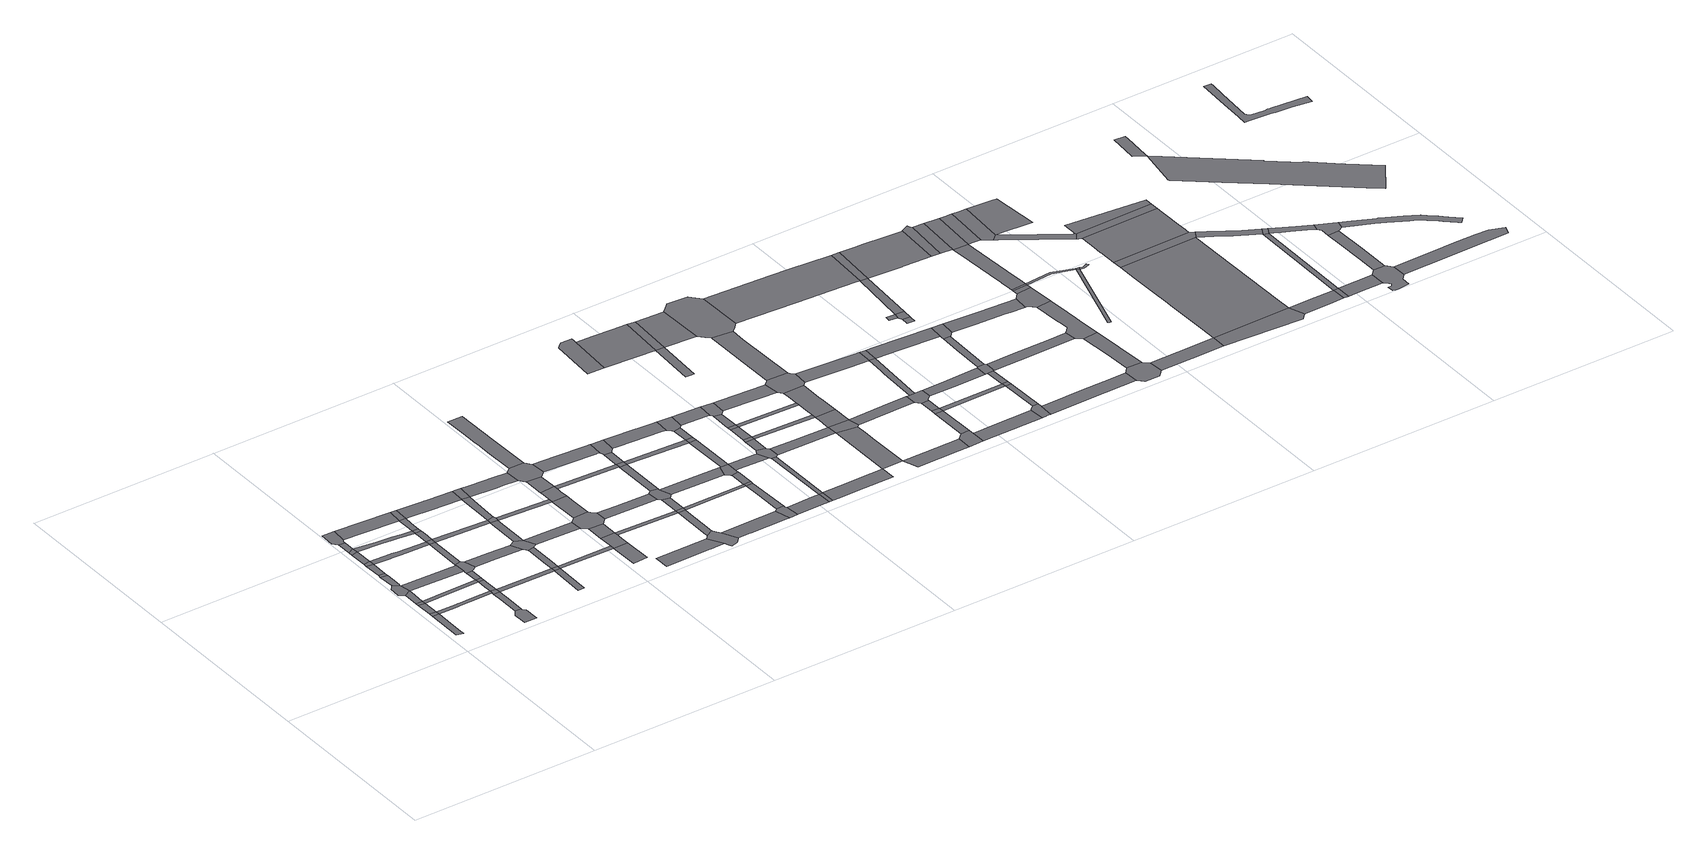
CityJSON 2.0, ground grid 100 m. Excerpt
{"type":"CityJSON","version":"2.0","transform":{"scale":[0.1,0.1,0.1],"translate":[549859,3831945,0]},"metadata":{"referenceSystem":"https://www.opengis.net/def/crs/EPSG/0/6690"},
"CityObjects":{
"road1":{"type":"Road","attributes":{"RoadStructureAttribute.sectionType":"1"},"geometry":[{"type":"MultiSurface","lod":"1","boundaries":[[[0,1,2,3,4,5,6]]]}]},
"road2":{"type":"Road","geometry":[{"type":"MultiSurface","lod":"1","boundaries":[[[7,0,6,8]]]}]},
"road3":{"type":"Road","attributes":{"RoadStructureAttribute.sectionType":"1"},"geometry":[{"type":"MultiSurface","lod":"1","boundaries":[[[9,7,8,10]]]}]},
"road4":{"type":"Road","geometry":[{"type":"MultiSurface","lod":"1","boundaries":[[[11,9,10,12]]]}]},
"road5":{"type":"Road","attributes":{"RoadStructureAttribute.sectionType":"1"},"geometry":[{"type":"MultiSurface","lod":"1","boundaries":[[[13,14,15,11,12]]]}]},
"road6":{"type":"Road","geometry":[{"type":"MultiSurface","lod":"1","boundaries":[[[16,17,18,19,20,21,22,15,14,23]]]}]},
"road7":{"type":"Road","attributes":{"RoadStructureAttribute.sectionType":"1"},"geometry":[{"type":"MultiSurface","lod":"1","boundaries":[[[24,25,16,23,26,27,28,29]]]}]},
"road8":{"type":"Road","geometry":[{"type":"MultiSurface","lod":"1","boundaries":[[[30,24,29,31]]]}]},
"road9":{"type":"Road","attributes":{"RoadStructureAttribute.sectionType":"1"},"geometry":[{"type":"MultiSurface","lod":"1","boundaries":[[[32,30,31,33]]]}]},
"road10":{"type":"Road","geometry":[{"type":"MultiSurface","lod":"1","boundaries":[[[34,35,32,33]]]}]},
"road11":{"type":"Road","attributes":{"RoadStructureAttribute.sectionType":"1"},"geometry":[{"type":"MultiSurface","lod":"1","boundaries":[[[36,37,38,35,34]]]}]},
"road12":{"type":"Road","attributes":{"RoadStructureAttribute.sectionType":"1"},"geometry":[{"type":"MultiSurface","lod":"1","boundaries":[[[39,40,41,42,8,6,43,44,45,46,47,48]]]}]},
"road13":{"type":"Road","geometry":[{"type":"MultiSurface","lod":"1","boundaries":[[[49,50,38,37]]]}]},
"road14":{"type":"Road","attributes":{"RoadStructureAttribute.sectionType":"1"},"geometry":[{"type":"MultiSurface","lod":"1","boundaries":[[[51,50,49,52]]]}]},
"road15":{"type":"Road","attributes":{"RoadStructureAttribute.sectionType":"1"},"geometry":[{"type":"MultiSurface","lod":"1","boundaries":[[[53,12,10,54,55,56]]]}]},
"road16":{"type":"Road","geometry":[{"type":"MultiSurface","lod":"1","boundaries":[[[57,58,59,51,52,60,61,62,63]]]}]},
"road17":{"type":"Road","attributes":{"RoadStructureAttribute.sectionType":"1"},"geometry":[{"type":"MultiSurface","lod":"1","boundaries":[[[23,14,64,65,66]]]}]},
"road18":{"type":"Road","geometry":[{"type":"MultiSurface","lod":"1","boundaries":[[[67,68,69,70,71,72,73,74,75]]]}]},
"road19":{"type":"Road","attributes":{"RoadStructureAttribute.sectionType":"1"},"geometry":[{"type":"MultiSurface","lod":"1","boundaries":[[[76,77,67,75,78,79]]]}]},
"road20":{"type":"Road","attributes":{"RoadStructureAttribute.sectionType":"1"},"geometry":[{"type":"MultiSurface","lod":"1","boundaries":[[[80,81,82,34,33,83,84,85,86,87]]]}]},
"road21":{"type":"Road","geometry":[{"type":"MultiSurface","lod":"1","boundaries":[[[48,47,76,79,88]]]}]},
"road22":{"type":"Road","attributes":{"RoadStructureAttribute.sectionType":"1"},"geometry":[{"type":"MultiSurface","lod":"1","boundaries":[[[89,90,91,49,37,92,93,94,95,96]]]}]},
"road23":{"type":"Road","attributes":{"RoadStructureAttribute.sectionType":"1"},"geometry":[{"type":"MultiSurface","lod":"1","boundaries":[[[55,97,48,88,98,99]]]}]},
"road24":{"type":"Road","geometry":[{"type":"MultiSurface","lod":"1","boundaries":[[[56,55,99,100]]]}]},
"road25":{"type":"Road","attributes":{"RoadStructureAttribute.sectionType":"1"},"geometry":[{"type":"MultiSurface","lod":"1","boundaries":[[[101,102,56,100]]]}]},
"road26":{"type":"Road","attributes":{"RoadStructureAttribute.sectionType":"1"},"geometry":[{"type":"MultiSurface","lod":"1","boundaries":[[[63,62,103,104,105]]]}]},
"road27":{"type":"Road","geometry":[{"type":"MultiSurface","lod":"1","boundaries":[[[106,107,108,109,66,65,110,102,101,111,112,113]]]}]},
"road28":{"type":"Road","attributes":{"RoadStructureAttribute.sectionType":"1"},"geometry":[{"type":"MultiSurface","lod":"1","boundaries":[[[86,109,108,114]]]}]},
"road29":{"type":"Road","geometry":[{"type":"MultiSurface","lod":"1","boundaries":[[[115,87,86,114]]]}]},
"road30":{"type":"Road","attributes":{"RoadStructureAttribute.sectionType":"1"},"geometry":[{"type":"MultiSurface","lod":"1","boundaries":[[[95,116,87,115,117,118]]]}]},
"road31":{"type":"Road","attributes":{"RoadStructureAttribute.sectionType":"1"},"geometry":[{"type":"MultiSurface","lod":"1","boundaries":[[[88,79,119,120]]]}]},
"road32":{"type":"Road","geometry":[{"type":"MultiSurface","lod":"1","boundaries":[[[96,95,118,121]]]}]},
"road33":{"type":"Road","attributes":{"RoadStructureAttribute.sectionType":"1"},"geometry":[{"type":"MultiSurface","lod":"1","boundaries":[[[104,122,96,121,123,124]]]}]},
"road34":{"type":"Road","geometry":[{"type":"MultiSurface","lod":"1","boundaries":[[[105,104,124,125]]]}]},
"road35":{"type":"Road","attributes":{"RoadStructureAttribute.sectionType":"1"},"geometry":[{"type":"MultiSurface","lod":"1","boundaries":[[[126,113,112,127,128,129]]]}]},
"road36":{"type":"Road","attributes":{"RoadStructureAttribute.sectionType":"1"},"geometry":[{"type":"MultiSurface","lod":"1","boundaries":[[[130,119,131,132]]]}]},
"road37":{"type":"Road","attributes":{"RoadStructureAttribute.sectionType":"1"},"geometry":[{"type":"MultiSurface","lod":"1","boundaries":[[[133,115,114,134,135]]]}]},
"road38":{"type":"Road","geometry":[{"type":"MultiSurface","lod":"1","boundaries":[[[120,119,130,136]]]}]},
"road39":{"type":"Road","attributes":{"RoadStructureAttribute.sectionType":"1"},"geometry":[{"type":"MultiSurface","lod":"1","boundaries":[[[137,138,139,140,141,120,136]]]}]},
"road40":{"type":"Road","attributes":{"RoadStructureAttribute.sectionType":"1"},"geometry":[{"type":"MultiSurface","lod":"1","boundaries":[[[142,143,144,145,146,125,124,147,148,149,150,151,152]]]}]},
"road41":{"type":"Road","geometry":[{"type":"MultiSurface","lod":"1","boundaries":[[[153,129,128,154,139,138,155,156,157,158]]]}]},
"road42":{"type":"Road","attributes":{"RoadStructureAttribute.sectionType":"1"},"geometry":[{"type":"MultiSurface","lod":"1","boundaries":[[[134,153,158,159]]]}]},
"road43":{"type":"Road","geometry":[{"type":"MultiSurface","lod":"1","boundaries":[[[160,161,162,135,134,159,163,164]]]}]},
"road44":{"type":"Road","attributes":{"RoadStructureAttribute.sectionType":"1"},"geometry":[{"type":"MultiSurface","lod":"1","boundaries":[[[136,130,165,166]]]}]},
"road45":{"type":"Road","attributes":{"RoadStructureAttribute.sectionType":"1"},"geometry":[{"type":"MultiSurface","lod":"1","boundaries":[[[151,167,168,169,135,162,170,171,172]]]}]},
"road46":{"type":"Road","attributes":{"RoadStructureAttribute.sectionType":"1"},"geometry":[{"type":"MultiSurface","lod":"1","boundaries":[[[173,158,157,174,175,176]]]}]},
"road47":{"type":"Road","geometry":[{"type":"MultiSurface","lod":"1","boundaries":[[[177,152,151,172,178]]]}]},
"road48":{"type":"Road","attributes":{"RoadStructureAttribute.sectionType":"1"},"geometry":[{"type":"MultiSurface","lod":"1","boundaries":[[[164,163,179,180]]]}]},
"road49":{"type":"Road","attributes":{"RoadStructureAttribute.sectionType":"1"},"geometry":[{"type":"MultiSurface","lod":"1","boundaries":[[[181,165,182,183]]]}]},
"road50":{"type":"Road","geometry":[{"type":"MultiSurface","lod":"1","boundaries":[[[184,185,166,165,181,186,187,188,189]]]}]},
"road51":{"type":"Road","attributes":{"RoadStructureAttribute.sectionType":"1"},"geometry":[{"type":"MultiSurface","lod":"1","boundaries":[[[190,191,178,172,192,193,194,195,196,197,198]]]}]},
"road52":{"type":"Road","attributes":{"RoadStructureAttribute.sectionType":"1"},"geometry":[{"type":"MultiSurface","lod":"1","boundaries":[[[199,184,189,200]]]}]},
"road53":{"type":"Road","geometry":[{"type":"MultiSurface","lod":"1","boundaries":[[[201,202,203,204,205,176,175,206,199,200,207,208,209]]]}]},
"road54":{"type":"Road","attributes":{"RoadStructureAttribute.sectionType":"1"},"geometry":[{"type":"MultiSurface","lod":"1","boundaries":[[[210,211,179,204,203]]]}]},
"road55":{"type":"Road","geometry":[{"type":"MultiSurface","lod":"1","boundaries":[[[212,213,214,215,216,217,180,179,211,218,219,220]]]}]},
"road56":{"type":"Road","attributes":{"RoadStructureAttribute.sectionType":"1"},"geometry":[{"type":"MultiSurface","lod":"1","boundaries":[[[221,222,223,224,225,226,227,228]]]}]},
"road57":{"type":"Road","attributes":{"RoadStructureAttribute.sectionType":"1"},"geometry":[{"type":"MultiSurface","lod":"1","boundaries":[[[229,230,213,212,231]]]}]},
"road58":{"type":"Road","geometry":[{"type":"MultiSurface","lod":"1","boundaries":[[[232,198,197,229,231,233,234,235,236,237]]]}]},
"road59":{"type":"Road","attributes":{"RoadStructureAttribute.sectionType":"1"},"geometry":[{"type":"MultiSurface","lod":"1","boundaries":[[[189,188,238,239]]]}]},
"road60":{"type":"Road","attributes":{"RoadStructureAttribute.sectionType":"1"},"geometry":[{"type":"MultiSurface","lod":"1","boundaries":[[[240,241,209,208,242,243,244]]]}]},
"road61":{"type":"Road","attributes":{"RoadStructureAttribute.sectionType":"1"},"geometry":[{"type":"MultiSurface","lod":"1","boundaries":[[[245,246,247,248,249,250,232,237,251,252]]]}]},
"road62":{"type":"Road","geometry":[{"type":"MultiSurface","lod":"1","boundaries":[[[253,254,255,256,228,227,257,258,259,260,261,262,263,264]]]}]},
"road63":{"type":"Road","attributes":{"RoadStructureAttribute.sectionType":"1"},"geometry":[{"type":"MultiSurface","lod":"1","boundaries":[[[212,220,265,266]]]}]},
"road64":{"type":"Road","attributes":{"RoadStructureAttribute.sectionType":"1"},"geometry":[{"type":"MultiSurface","lod":"1","boundaries":[[[238,267,268,269,270,256,255,271,272]]]}]},
"road65":{"type":"Road","geometry":[{"type":"MultiSurface","lod":"1","boundaries":[[[239,238,272,273]]]}]},
"road66":{"type":"Road","attributes":{"RoadStructureAttribute.sectionType":"1"},"geometry":[{"type":"MultiSurface","lod":"1","boundaries":[[[274,275,236,235,276,277,278,279]]]}]},
"road67":{"type":"Road","attributes":{"RoadStructureAttribute.sectionType":"1"},"geometry":[{"type":"MultiSurface","lod":"1","boundaries":[[[280,281,239,273,282]]]}]},
"road68":{"type":"Road","geometry":[{"type":"MultiSurface","lod":"1","boundaries":[[[283,284,285,244,243,280,282,286,287,288]]]}]},
"road69":{"type":"Road","attributes":{"RoadStructureAttribute.sectionType":"1"},"geometry":[{"type":"MultiSurface","lod":"1","boundaries":[[[289,290,283,288]]]}]},
"road70":{"type":"Road","attributes":{"RoadStructureAttribute.sectionType":"1"},"geometry":[{"type":"MultiSurface","lod":"1","boundaries":[[[291,292,264,263,293,294,295,296,297,298]]]}]},
"road71":{"type":"Road","geometry":[{"type":"MultiSurface","lod":"1","boundaries":[[[266,265,299,290,289,300]]]}]},
"road72":{"type":"Road","attributes":{"RoadStructureAttribute.sectionType":"1"},"geometry":[{"type":"MultiSurface","lod":"1","boundaries":[[[301,302,266,300,303]]]}]},
"road73":{"type":"Road","attributes":{"RoadStructureAttribute.sectionType":"1"},"geometry":[{"type":"MultiSurface","lod":"1","boundaries":[[[273,272,304,305]]]}]},
"road74":{"type":"Road","geometry":[{"type":"MultiSurface","lod":"1","boundaries":[[[306,279,278,307,301,303,308,309,310]]]}]},
"road75":{"type":"Road","attributes":{"RoadStructureAttribute.sectionType":"1"},"geometry":[{"type":"MultiSurface","lod":"1","boundaries":[[[311,287,286,312,313,314]]]}]},
"road76":{"type":"Road","geometry":[{"type":"MultiSurface","lod":"1","boundaries":[[[315,298,297,316,317,318,319]]]}]},
"road77":{"type":"Road","attributes":{"RoadStructureAttribute.sectionType":"1"},"geometry":[{"type":"MultiSurface","lod":"1","boundaries":[[[300,289,320,321]]]}]},
"road78":{"type":"Road","attributes":{"RoadStructureAttribute.sectionType":"1"},"geometry":[{"type":"MultiSurface","lod":"1","boundaries":[[[322,304,323,324,315,319]]]}]},
"road79":{"type":"Road","attributes":{"RoadStructureAttribute.sectionType":"1"},"geometry":[{"type":"MultiSurface","lod":"1","boundaries":[[[325,326,327,328,310,309,329,330,331,332,333]]]}]},
"road80":{"type":"Road","geometry":[{"type":"MultiSurface","lod":"1","boundaries":[[[334,305,304,322]]]}]},
"road81":{"type":"Road","attributes":{"RoadStructureAttribute.sectionType":"1"},"geometry":[{"type":"MultiSurface","lod":"1","boundaries":[[[335,336,305,334]]]}]},
"road82":{"type":"Road","geometry":[{"type":"MultiSurface","lod":"1","boundaries":[[[337,314,313,338,336,335,339,340,341,342]]]}]},
"road83":{"type":"Road","attributes":{"RoadStructureAttribute.sectionType":"1"},"geometry":[{"type":"MultiSurface","lod":"1","boundaries":[[[343,344,345,317,316,346,347,348]]]}]},
"road84":{"type":"Road","attributes":{"RoadStructureAttribute.sectionType":"1"},"geometry":[{"type":"MultiSurface","lod":"1","boundaries":[[[349,320,342,341]]]}]},
"road85":{"type":"Road","geometry":[{"type":"MultiSurface","lod":"1","boundaries":[[[350,321,320,349]]]}]},
"road86":{"type":"Road","geometry":[{"type":"MultiSurface","lod":"1","boundaries":[[[348,347,351,352]]]}]},
"road87":{"type":"Road","attributes":{"RoadStructureAttribute.sectionType":"1"},"geometry":[{"type":"MultiSurface","lod":"1","boundaries":[[[353,354,321,350]]]}]},
"road88":{"type":"Road","attributes":{"RoadStructureAttribute.sectionType":"1"},"geometry":[{"type":"MultiSurface","lod":"1","boundaries":[[[355,356,341,340,357,358,359,360]]]}]},
"road89":{"type":"Road","geometry":[{"type":"MultiSurface","lod":"1","boundaries":[[[333,332,361,354,353,362,363]]]}]},
"road90":{"type":"Road","attributes":{"RoadStructureAttribute.sectionType":"1"},"geometry":[{"type":"MultiSurface","lod":"1","boundaries":[[[364,365,366,348,352]]]}]},
"road91":{"type":"Road","geometry":[{"type":"MultiSurface","lod":"1","boundaries":[[[367,360,359,368,366,365,369,370,371]]]}]},
"road92":{"type":"Road","attributes":{"RoadStructureAttribute.sectionType":"1"},"geometry":[{"type":"MultiSurface","lod":"1","boundaries":[[[372,367,371,373,374]]]}]},
"road93":{"type":"Road","attributes":{"RoadStructureAttribute.sectionType":"1"},"geometry":[{"type":"MultiSurface","lod":"1","boundaries":[[[363,362,375,376,377]]]}]},
"road94":{"type":"Road","geometry":[{"type":"MultiSurface","lod":"1","boundaries":[[[378,372,374,379]]]}]},
"road95":{"type":"Road","attributes":{"RoadStructureAttribute.sectionType":"1"},"geometry":[{"type":"MultiSurface","lod":"1","boundaries":[[[380,381,382,383,384,352,351,385,386,387]]]}]},
"road96":{"type":"Road","attributes":{"RoadStructureAttribute.sectionType":"1"},"geometry":[{"type":"MultiSurface","lod":"1","boundaries":[[[388,378,379,389,390]]]}]},
"road97":{"type":"Road","geometry":[{"type":"MultiSurface","lod":"1","boundaries":[[[391,388,390,392]]]}]},
"road98":{"type":"Road","attributes":{"RoadStructureAttribute.sectionType":"1"},"geometry":[{"type":"MultiSurface","lod":"1","boundaries":[[[393,391,392,394]]]}]},
"road99":{"type":"Road","geometry":[{"type":"MultiSurface","lod":"1","boundaries":[[[395,396,397,398,399,400,401,402]]]}]},
"road100":{"type":"Road","geometry":[{"type":"MultiSurface","lod":"1","boundaries":[[[377,376,403,393,394,404,405,406]]]}]},
"road101":{"type":"Road","attributes":{"RoadStructureAttribute.sectionType":"1"},"geometry":[{"type":"MultiSurface","lod":"1","boundaries":[[[407,370,369,408,409,410]]]}]},
"road102":{"type":"Road","attributes":{"RoadStructureAttribute.sectionType":"1"},"geometry":[{"type":"MultiSurface","lod":"1","boundaries":[[[379,374,411,412]]]}]},
"road103":{"type":"Road","attributes":{"RoadStructureAttribute.sectionType":"1"},"geometry":[{"type":"MultiSurface","lod":"1","boundaries":[[[392,390,413,414]]]}]},
"road104":{"type":"Road","attributes":{"RoadStructureAttribute.sectionType":"1"},"geometry":[{"type":"MultiSurface","lod":"1","boundaries":[[[415,416,400,399,417,418,419,420,421]]]}]},
"road105":{"type":"Road","attributes":{"RoadStructureAttribute.sectionType":"1"},"geometry":[{"type":"MultiSurface","lod":"1","boundaries":[[[422,406,405,423,424,425]]]}]},
"road106":{"type":"Road","attributes":{"function":"2","RoadStructureAttribute.sectionType":"1"},"geometry":[{"type":"MultiSurface","lod":"1","boundaries":[[[426,427,380,428,429,430,431]]]}]},
"road107":{"type":"Road","attributes":{"RoadStructureAttribute.sectionType":"1"},"geometry":[{"type":"MultiSurface","lod":"1","boundaries":[[[420,432,433,434,435]]]}]},
"road108":{"type":"Road","geometry":[{"type":"MultiSurface","lod":"1","boundaries":[[[410,409,426,431,436,437,438]]]}]},
"road109":{"type":"Road","geometry":[{"type":"MultiSurface","lod":"1","boundaries":[[[439,440,411,441,442,410,438]]]}]},
"road110":{"type":"Road","geometry":[{"type":"MultiSurface","lod":"1","boundaries":[[[421,420,435,443]]]}]},
"road111":{"type":"Road","geometry":[{"type":"MultiSurface","lod":"1","boundaries":[[[444,445,446,414,413,447,448,412,411,440,449,450,451,452,453]]]}]},
"road112":{"type":"Road","attributes":{"RoadStructureAttribute.sectionType":"1"},"geometry":[{"type":"MultiSurface","lod":"1","boundaries":[[[454,428,455,456,457,458]]]}]},
"road113":{"type":"Road","geometry":[{"type":"MultiSurface","lod":"1","boundaries":[[[459,460,461,425,424,444,453,462,463,464,465,466]]]}]},
"road114":{"type":"Road","attributes":{"RoadStructureAttribute.sectionType":"1"},"geometry":[{"type":"MultiSurface","lod":"1","boundaries":[[[443,435,467,468]]]}]},
"road115":{"type":"Road","attributes":{"function":"2","RoadStructureAttribute.sectionType":"1"},"geometry":[{"type":"MultiSurface","lod":"1","boundaries":[[[469,470,471,472,459,466,473,474,475]]]}]},
"road116":{"type":"Road","attributes":{"RoadStructureAttribute.sectionType":"1"},"geometry":[{"type":"MultiSurface","lod":"1","boundaries":[[[476,477,438,437,478,479]]]}]},
"road117":{"type":"Road","geometry":[{"type":"MultiSurface","lod":"1","boundaries":[[[480,458,457,481,482,483]]]}]},
"road118":{"type":"Road","geometry":[{"type":"MultiSurface","lod":"1","boundaries":[[[484,485,486,468,467,487,469,475,488,489,490,491,492,493]]]}]},
"road119":{"type":"Road","attributes":{"RoadStructureAttribute.sectionType":"1"},"geometry":[{"type":"MultiSurface","lod":"1","boundaries":[[[494,480,483,495,496]]]}]},
"road120":{"type":"Road","attributes":{"RoadStructureAttribute.sectionType":"1"},"geometry":[{"type":"MultiSurface","lod":"1","boundaries":[[[497,498,463,462,499,500,501,502,503,504]]]}]},
"road121":{"type":"Road","geometry":[{"type":"MultiSurface","lod":"1","boundaries":[[[505,494,496,506,507]]]}]},
"road122":{"type":"Road","attributes":{"RoadStructureAttribute.sectionType":"1"},"geometry":[{"type":"MultiSurface","lod":"1","boundaries":[[[508,505,507,509]]]}]},
"road123":{"type":"Road","geometry":[{"type":"MultiSurface","lod":"1","boundaries":[[[510,511,512,513,476,479,508,509,514,515]]]}]},
"road124":{"type":"Road","attributes":{"RoadStructureAttribute.sectionType":"1"},"geometry":[{"type":"MultiSurface","lod":"1","boundaries":[[[503,516,517,513,512,518]]]}]},
"road125":{"type":"Road","attributes":{"RoadStructureAttribute.sectionType":"1"},"geometry":[{"type":"MultiSurface","lod":"1","boundaries":[[[519,520,482,481,521,522,523]]]}]},
"road126":{"type":"Road","geometry":[{"type":"MultiSurface","lod":"1","boundaries":[[[504,503,518,524]]]}]},
"road127":{"type":"Road","attributes":{"RoadStructureAttribute.sectionType":"1"},"geometry":[{"type":"MultiSurface","lod":"1","boundaries":[[[506,496,525,526]]]}]},
"road128":{"type":"Road","attributes":{"RoadStructureAttribute.sectionType":"1"},"geometry":[{"type":"MultiSurface","lod":"1","boundaries":[[[527,528,510,515,529,530]]]}]},
"road129":{"type":"Road","geometry":[{"type":"MultiSurface","lod":"1","boundaries":[[[531,532,533,534,523,522,535,536,537,538]]]}]},
"road130":{"type":"Road","attributes":{"RoadStructureAttribute.sectionType":"1"},"geometry":[{"type":"MultiSurface","lod":"1","boundaries":[[[539,525,533,532]]]}]},
"road131":{"type":"Road","attributes":{"RoadStructureAttribute.sectionType":"1"},"geometry":[{"type":"MultiSurface","lod":"1","boundaries":[[[540,524,518,541,542,543,544]]]}]},
"road132":{"type":"Road","attributes":{"RoadStructureAttribute.sectionType":"1"},"geometry":[{"type":"MultiSurface","lod":"1","boundaries":[[[545,546,547,491,490,548,549,550,551,552]]]}]},
"road133":{"type":"Road","geometry":[{"type":"MultiSurface","lod":"1","boundaries":[[[553,526,525,539]]]}]},
"road134":{"type":"Road","attributes":{"RoadStructureAttribute.sectionType":"1"},"geometry":[{"type":"MultiSurface","lod":"1","boundaries":[[[554,555,526,553]]]}]},
"road135":{"type":"Road","geometry":[{"type":"MultiSurface","lod":"1","boundaries":[[[556,527,530,555,554,557,558,559]]]}]},
"road136":{"type":"Road","attributes":{"RoadStructureAttribute.sectionType":"1"},"geometry":[{"type":"MultiSurface","lod":"1","boundaries":[[[560,561,562,556,559,563]]]}]},
"road137":{"type":"Road","geometry":[{"type":"MultiSurface","lod":"1","boundaries":[[[564,565,566,567]]]}]},
"road138":{"type":"Road","attributes":{"RoadStructureAttribute.sectionType":"1"},"geometry":[{"type":"MultiSurface","lod":"1","boundaries":[[[568,569,570,571]]]}]},
"road139":{"type":"Road","geometry":[{"type":"MultiSurface","lod":"1","boundaries":[[[567,566,568,571,572]]]}]},
"road140":{"type":"Road","geometry":[{"type":"MultiSurface","lod":"1","boundaries":[[[544,543,573,560,563,574,575,576]]]}]},
"road141":{"type":"Road","attributes":{"RoadStructureAttribute.sectionType":"1"},"geometry":[{"type":"MultiSurface","lod":"1","boundaries":[[[577,578,579,580,538,537,581,582,583]]]}]},
"road142":{"type":"Road","attributes":{"RoadStructureAttribute.sectionType":"1"},"geometry":[{"type":"MultiSurface","lod":"1","boundaries":[[[551,567,572,584]]]}]},
"road143":{"type":"Road","attributes":{"RoadStructureAttribute.sectionType":"1"},"geometry":[{"type":"MultiSurface","lod":"1","boundaries":[[[585,586,587,558,557,588,589,590]]]}]},
"road144":{"type":"Road","geometry":[{"type":"MultiSurface","lod":"1","boundaries":[[[552,551,584,591]]]}]},
"road145":{"type":"Road","attributes":{"RoadStructureAttribute.sectionType":"1"},"geometry":[{"type":"MultiSurface","lod":"1","boundaries":[[[592,593,576,575,594,595,596,597,598]]]}]},
"road146":{"type":"Road","geometry":[{"type":"MultiSurface","lod":"1","boundaries":[[[599,600,583,582,601,602,603,604,605,606,607]]]}]},
"road147":{"type":"Road","attributes":{"RoadStructureAttribute.sectionType":"1"},"geometry":[{"type":"MultiSurface","lod":"1","boundaries":[[[608,609,610,611,612,613,591,584,614,615,616,617,618]]]}]},
"road148":{"type":"Road","attributes":{"RoadStructureAttribute.sectionType":"1"},"geometry":[{"type":"MultiSurface","lod":"1","boundaries":[[[619,620,621,599,607]]]}]},
"road149":{"type":"Road","geometry":[{"type":"MultiSurface","lod":"1","boundaries":[[[622,623,624,625,626,627,628,629,630,631,590,589,632,620,619]]]}]},
"road150":{"type":"Road","geometry":[{"type":"MultiSurface","lod":"1","boundaries":[[[633,634,598,597,635,626,625]]]}]},
"road151":{"type":"Road","attributes":{"RoadStructureAttribute.sectionType":"1"},"geometry":[{"type":"MultiSurface","lod":"1","boundaries":[[[636,637,634,633]]]}]},
"road152":{"type":"Road","geometry":[{"type":"MultiSurface","lod":"1","boundaries":[[[638,639,637,636]]]}]},
"road153":{"type":"Road","geometry":[{"type":"MultiSurface","lod":"1","boundaries":[[[640,641,642,618,617,643,644]]]}]},
"road154":{"type":"Road","attributes":{"RoadStructureAttribute.sectionType":"1"},"geometry":[{"type":"MultiSurface","lod":"1","boundaries":[[[645,646,647,606,605,648,649,650]]]}]},
"road155":{"type":"Road","attributes":{"RoadStructureAttribute.sectionType":"1"},"geometry":[{"type":"MultiSurface","lod":"1","boundaries":[[[651,652,653,654,655,639,638,656,657,658,659,660,661,662]]]}]},
"road156":{"type":"Road","attributes":{"RoadStructureAttribute.sectionType":"1"},"geometry":[{"type":"MultiSurface","lod":"1","boundaries":[[[644,643,663,664]]]}]},
"road157":{"type":"Road","geometry":[{"type":"MultiSurface","lod":"1","boundaries":[[[664,663,651,662,665]]]}]},
"road158":{"type":"Road","attributes":{"RoadStructureAttribute.sectionType":"1"},"geometry":[{"type":"MultiSurface","lod":"1","boundaries":[[[666,667,668,669,670]]]}]},
"road159":{"type":"Road","attributes":{"RoadStructureAttribute.sectionType":"1"},"geometry":[{"type":"MultiSurface","lod":"1","boundaries":[[[671,638,636,672,666,673]]]}]},
"road160":{"type":"Road","attributes":{"RoadStructureAttribute.sectionType":"1"},"geometry":[{"type":"MultiSurface","lod":"1","boundaries":[[[674,665,662,675,676,677]]]}]},
"road161":{"type":"Road","geometry":[{"type":"MultiSurface","lod":"1","boundaries":[[[678,677,676,679,680,681,682]]]}]},
"road162":{"type":"Road","geometry":[{"type":"MultiSurface","lod":"1","boundaries":[[[673,666,670,683]]]}]},
"road163":{"type":"Road","geometry":[{"type":"MultiSurface","lod":"1","boundaries":[[[684,685,686,687,688,689,683,670]]]}]},
"road164":{"type":"Road","attributes":{"RoadStructureAttribute.sectionType":"1"},"geometry":[{"type":"MultiSurface","lod":"1","boundaries":[[[690,691,692,693,694,681,680,695,696,697,698,699]]]}]},
"road165":{"type":"Road","attributes":{"RoadStructureAttribute.sectionType":"1"},"geometry":[{"type":"MultiSurface","lod":"1","boundaries":[[[700,682,681,701,702,703,704]]]}]},
"road166":{"type":"Road","geometry":[{"type":"MultiSurface","lod":"1","boundaries":[[[645,650,705,706,707,708]]]}]},
"road167":{"type":"Road","geometry":[{"type":"MultiSurface","lod":"1","boundaries":[[[709,699,698]]]}]},
"road168":{"type":"Road","geometry":[{"type":"MultiSurface","lod":"1","boundaries":[[[710,711,712,713,714,715,716,717,718,719,720,721,722,645,708]]]}]},
"road169":{"type":"Road","geometry":[{"type":"MultiSurface","lod":"1","boundaries":[[[723,724,725,716,715,726]]]}]},
"road170":{"type":"Road","attributes":{"RoadStructureAttribute.sectionType":"1"},"geometry":[{"type":"MultiSurface","lod":"1","boundaries":[[[727,728,729,730,731,732,733,734,735,736,725,724]]]}]},
"road171":{"type":"Road","geometry":[{"type":"MultiSurface","lod":"1","boundaries":[[[737,698,697,738,732,731]]]}]},
"road172":{"type":"Road","attributes":{"RoadStructureAttribute.sectionType":"1"},"geometry":[{"type":"MultiSurface","lod":"1","boundaries":[[[739,709,698,737,740,741]]]}]},
"road173":{"type":"Road","attributes":{"RoadStructureAttribute.sectionType":"1"},"geometry":[{"type":"MultiSurface","lod":"1","boundaries":[[[742,743,744,708,707,745,746,747]]]}]},
"road174":{"type":"Road","geometry":[{"type":"MultiSurface","lod":"1","boundaries":[[[748,747,746,749]]]}]},
"road175":{"type":"Road","attributes":{"RoadStructureAttribute.sectionType":"1"},"geometry":[{"type":"MultiSurface","lod":"1","boundaries":[[[750,751,752,753,726,715,754,755,756,757,758]]]}]},
"road176":{"type":"Road","attributes":{"RoadStructureAttribute.sectionType":"1"},"geometry":[{"type":"MultiSurface","lod":"1","boundaries":[[[759,760,747,748,761]]]}]},
"road177":{"type":"Road","attributes":{"RoadStructureAttribute.sectionType":"1"},"geometry":[{"type":"MultiSurface","lod":"1","boundaries":[[[762,763,748,749,764,765,766]]]}]},
"road178":{"type":"Road","geometry":[{"type":"MultiSurface","lod":"1","boundaries":[[[758,757,759,761,767]]]}]},
"road179":{"type":"Road","geometry":[{"type":"MultiSurface","lod":"1","boundaries":[[[768,769,770,766,765,771,772,773,774,775,776,777,778,779,780,781,782,783,784,785]]]}]},
"road180":{"type":"Road","attributes":{"RoadStructureAttribute.sectionType":"1"},"geometry":[{"type":"MultiSurface","lod":"1","boundaries":[[[786,787,788,767,761,789,790,791,792,793,794,795,796,797,798,799]]]}]},
"road181":{"type":"Road","attributes":{"RoadStructureAttribute.sectionType":"1"},"geometry":[{"type":"MultiSurface","lod":"1","boundaries":[[[800,801,802,803,804,768,785]]]}]},
"road182":{"type":"Road","geometry":[{"type":"MultiSurface","lod":"1","boundaries":[[[805,806,807,808,809,810,811]]]}]},
"road183":{"type":"Road","geometry":[{"type":"MultiSurface","lod":"1","boundaries":[[[812,813,799,798,814,815,802,801,816,817]]]}]},
"road184":{"type":"Road","attributes":{"RoadStructureAttribute.sectionType":"1"},"geometry":[{"type":"MultiSurface","lod":"1","boundaries":[[[818,819,820,821,822,783,782,823,824,825,826,827,828,829,830,831]]]}]},
"road185":{"type":"Road","attributes":{"function":"2","RoadStructureAttribute.sectionType":"1"},"geometry":[{"type":"MultiSurface","lod":"1","boundaries":[[[832,833,834,835,836,837,838,839,840,808,841,842,843,844,845,846,847,848,849]]]}]},
"road186":{"type":"Road","attributes":{"RoadStructureAttribute.sectionType":"1"},"geometry":[{"type":"MultiSurface","lod":"1","boundaries":[[[850,851,852,853,854,855,856,857,858,859,860,861,862,863,864,865,817,816,866,867,868,869,870,871,872,873,874,875,876,877,878]]]}]},
"road187":{"type":"Road","attributes":{"RoadStructureAttribute.sectionType":"1"},"geometry":[{"type":"MultiSurface","lod":"1","boundaries":[[[879,880,881,882,883,884,885,886,887,888,889,890,891,892,893,894,895,896,897,898,899,900,901,902,903]]]}]}
},
"vertices":[
[38,328,0],[37,197,0],[37,140,0],[72,130,0],[72,158,0],[72,234,0],[73,325,0],
[37,350,0],[72,348,0],
[37,438,0],[72,433,0],
[36,455,0],[71,455,0],
[73,547,0],[73,557,0],[36,538,0],
[33,643,0],[29,638,0],[21,627,0],[14,618,0],[11,559,0],[25,547,0],[34,539,0],[65,617,0],
[29,728,0],[31,678,0],[65,627,0],[65,630,0],[65,670,0],[66,720,0],
[32,743,0],[66,743,0],
[28,838,0],[66,831,0],
[66,864,0],[31,858,0],
[65,944,0],[65,961,0],[30,948,0],
[273,347,0],[204,347,0],[195,347,0],[182,347,0],[162,326,0],[182,327,0],[194,327,0],[294,328,0],[370,328,0],[372,346,0],
[62,989,0],[30,973,0],
[29,1053,0],[64,1052,0],
[223,457,0],[223,436,0],[371,438,0],[371,458,0],
[12,1160,0],[8,1081,0],[19,1067,0],[64,1063,0],[64,1069,0],[71,1078,0],[76,1157,0],
[359,551,0],[368,551,0],[368,611,0],
[369,146,0],[365,139,0],[352,120,0],[350,117,0],[350,43,0],[415,43,0],[414,124,0],[402,134,0],[402,146,0],
[370,316,0],[370,259,0],[402,229,0],[403,316,0],
[215,855,0],[185,857,0],[178,857,0],[154,827,0],[166,827,0],[215,825,0],[369,819,0],[368,846,0],
[402,344,0],
[313,962,0],[266,967,0],[188,975,0],[197,949,0],[248,944,0],[280,942,0],[368,934,0],[367,956,0],
[372,389,0],[402,389,0],[402,439,0],
[401,459,0],
[401,529,0],[369,528,0],
[170,1071,0],[369,1058,0],[374,1139,0],
[407,615,0],[404,618,0],[400,621,0],[368,616,0],[368,540,0],[409,534,0],[431,548,0],[414,610,0],
[399,819,0],
[401,849,0],
[368,889,0],[401,886,0],[401,933,0],
[708,314,0],[707,337,0],
[401,956,0],
[368,995,0],[401,1016,0],[402,1057,0],
[407,1137,0],
[547,607,0],[547,546,0],[690,541,0],[664,603,0],
[740,317,0],[702,121,0],[737,122,0],
[697,829,0],[696,804,0],[698,829,0],
[740,337,0],
[740,385,0],[741,527,0],[708,522,0],[708,521,0],[708,385,0],
[574,1127,0],[557,1128,0],[555,1128,0],[542,1129,0],[439,1135,0],[405,1057,0],[434,1055,0],[542,1047,0],[695,1038,0],[702,1037,0],[705,1118,0],
[695,621,0],[693,539,0],[743,529,0],[751,533,0],[763,540,0],[735,603,0],
[736,802,0],
[739,830,0],[738,833,0],[736,837,0],[738,802,0],[741,827,0],
[1034,312,0],[1034,335,0],
[702,1036,0],[700,939,0],[699,863,0],[737,860,0],[740,938,0],[744,1034,0],
[824,601,0],[899,537,0],[1004,535,0],[1002,596,0],
[727,1116,0],[750,1115,0],
[1027,786,0],[1027,809,0],
[1112,313,0],[1034,156,0],[1114,161,0],
[1033,411,0],[1034,344,0],[1111,359,0],[1111,381,0],[1111,390,0],[1111,412,0],
[922,1104,0],[799,1111,0],[751,1033,0],[866,1027,0],[889,1026,0],[923,1024,0],[997,1020,0],[1000,1020,0],[999,1100,0],
[1032,507,0],[1111,504,0],
[1129,603,0],[1127,605,0],[1109,624,0],[1028,620,0],[1012,605,0],[1014,525,0],[1131,523,0],[1141,533,0],[1138,593,0],
[1108,731,0],[1108,787,0],
[1107,884,0],[1027,878,0],[1027,858,0],[1027,835,0],[1027,818,0],[1027,812,0],[1107,835,0],[1107,853,0],[1107,861,0],
[1422,133,0],[1143,131,0],[1145,51,0],[1392,53,0],[1393,53,0],[1447,54,0],[1468,54,0],[1424,133,0],
[1026,988,0],[1026,986,0],[1106,984,0],
[1025,1124,0],[1109,986,0],[1127,1002,0],[1137,1011,0],[1132,1091,0],[1105,1122,0],
[1443,382,0],[1443,402,0],
[1417,587,0],[1246,590,0],[1383,527,0],[1427,526,0],[1423,587,0],
[1019,1599,0],[1020,1520,0],[1021,1474,0],[1022,1385,0],[1022,1368,0],[1023,1288,0],[1102,1369,0],[1099,1597,0],
[1493,154,0],[1481,171,0],[1480,173,0],[1443,152,0],[1478,34,0],[1481,27,0],[1485,18,0],[1520,26,0],[1521,27,0],[1527,34,0],[1544,54,0],[1507,135,0],
[1441,844,0],[1441,869,0],
[1443,379,0],[1443,377,0],[1443,165,0],[1443,153,0],[1483,379,0],[1483,380,0],
[1483,402,0],
[1411,1075,0],[1253,1083,0],[1421,994,0],[1423,993,0],[1436,993,0],[1440,1073,0],
[1442,510,0],[1443,412,0],[1482,502,0],
[1443,602,0],[1442,601,0],[1436,596,0],[1504,524,0],[1481,585,0],[1481,594,0],
[1481,842,0],[1441,840,0],
[1809,137,0],[1665,135,0],[1615,54,0],[1616,54,0],[1801,56,0],[1815,56,0],[1832,56,0],[1810,137,0],
[1441,842,0],[1481,867,0],
[1442,965,0],[1441,876,0],[1483,964,0],
[1823,385,0],[1821,403,0],
[1452,1072,0],[1443,976,0],[1503,987,0],[1504,989,0],[1509,1069,0],
[1657,582,0],[1624,522,0],[1794,518,0],[1813,579,0],
[1825,150,0],[1877,56,0],[1870,134,0],[1867,143,0],[1865,151,0],
[1816,824,0],[1816,852,0],
[1860,386,0],[1824,282,0],[1825,159,0],
[1774,1052,0],[1718,1055,0],[1659,1059,0],[1567,1065,0],[1530,987,0],[1616,982,0],[1769,972,0],[1791,970,0],[1796,1051,0],
[1860,404,0],
[1858,500,0],[1820,492,0],
[1819,578,0],[1817,496,0],[1857,502,0],[1857,517,0],[1858,577,0],[1821,578,0],
[2046,138,0],[2030,138,0],[1873,134,0],[2032,58,0],[2053,58,0],[2053,138,0],
[1855,825,0],
[1854,852,0],
[2074,59,0],[2073,139,0],
[1853,950,0],[1815,942,0],
[2007,575,0],[1869,577,0],[1875,517,0],[2027,514,0],[2039,513,0],[2014,575,0],
[1809,950,0],[1867,966,0],[1874,1046,0],
[2072,502,0],[2073,503,0],[2047,502,0],
[2028,599,0],[2046,504,0],[2086,512,0],[2085,573,0],[2073,586,0],
[2029,680,0],[2075,670,0],[2075,679,0],
[2012,957,0],[2022,956,0],[2027,1037,0],
[2029,702,0],[2075,701,0],
[2411,143,0],[2294,141,0],[2168,140,0],[2083,139,0],[2077,139,0],[2111,59,0],[2216,60,0],[2411,62,0],
[2031,802,0],[2074,793,0],[2074,801,0],
[2031,825,0],[2074,824,0],
[2033,938,0],[2073,931,0],
[1813,1834,0],[1803,1825,0],[1784,1807,0],[1768,1557,0],[1857,1551,0],[1873,1801,0],[1873,1817,0],[1873,1833,0],
[2033,944,0],[2078,937,0],[2091,952,0],[2096,1032,0],
[2222,569,0],[2188,510,0],[2406,506,0],[2406,565,0],
[2406,667,0],[2405,692,0],
[2404,792,0],[2404,814,0],
[2072,1790,0],[1971,1796,0],[2046,1540,0],[2114,1536,0],[2126,1535,0],[2132,1535,0],[2147,1785,0],
[2133,1030,0],[2297,940,0],[2382,935,0],[2373,1016,0],
[2407,506,0],[2409,332,0],[2522,143,0],[2519,358,0],[2518,434,0],[2518,491,0],
[2116,1277,0],[2139,1276,0],[2161,1275,0],[2176,1532,0],
[2523,496,0],[2530,503,0],[2517,563,0],
[2517,571,0],[2516,668,0],[2406,633,0],[2406,576,0],
[2192,1783,0],
[2402,912,0],[2403,872,0],[2404,823,0],[2405,727,0],[2405,699,0],[2515,775,0],[2514,787,0],[2514,796,0],[2514,818,0],[2513,911,0],
[2645,144,0],[2550,62,0],[2778,65,0],[2837,65,0],[2837,145,0],
[2401,1042,0],[2397,1038,0],[2395,1036,0],[2531,928,0],[2537,1010,0],[2519,1030,0],[2517,1032,0],[2513,1037,0],
[2351,1522,0],[2343,1773,0],
[2398,1472,0],[2398,1466,0],[2399,1382,0],[2400,1227,0],[2511,1217,0],[2508,1383,0],[2508,1460,0],
[2842,568,0],[2709,566,0],[2725,506,0],[2843,508,0],
[2867,173,0],[2915,66,0],[2915,146,0],[2914,174,0],
[2395,1821,0],[2390,1817,0],[2367,1796,0],[2377,1495,0],[2513,1465,0],[2534,1485,0],[2558,1509,0],[2554,1760,0],[2529,1786,0],[2505,1811,0],
[2867,376,0],[2911,370,0],[2911,376,0],
[2854,989,0],[2640,1003,0],[2748,915,0],[2849,910,0],[2853,909,0],[2872,908,0],[2875,908,0],[2877,988,0],
[2867,404,0],[2909,403,0],[2908,403,0],
[2867,483,0],[2907,483,0],
[2931,569,0],[2895,569,0],[2888,569,0],[2861,568,0],[2907,493,0],[2931,509,0],
[2870,807,0],[2868,779,0],[2907,905,0],
[3237,148,0],[3040,147,0],[3029,67,0],[3246,69,0],[3239,148,0],
[2912,986,0],
[3260,378,0],[3258,403,0],
[3241,573,0],[3071,571,0],[3065,510,0],[3241,512,0],
[3297,151,0],[3296,174,0],[3267,173,0],[3244,152,0],[3272,70,0],[3275,70,0],[3294,70,0],[3297,149,0],
[3291,379,0],
[2946,984,0],[2911,905,0],[3040,897,0],[3255,885,0],[3260,965,0],
[3122,1725,0],[3016,1732,0],[2915,1738,0],[2886,1489,0],[3000,1482,0],[3201,1470,0],[3221,1469,0],[3236,1718,0],
[3290,404,0],
[3287,513,0],[3254,512,0],
[3248,580,0],[3291,513,0],[3293,574,0],[3283,579,0],
[3254,859,0],[3252,752,0],[3252,750,0],[3292,858,0],
[3145,1154,0],[3142,1126,0],[3184,1121,0],[3192,1151,0],
[3196,1097,0],[3194,1060,0],[3233,1056,0],[3235,1095,0],
[3238,1147,0],
[3254,872,0],[3293,859,0],[3316,880,0],[3321,961,0],
[3648,152,0],[3527,152,0],[3436,150,0],[3310,149,0],[3522,72,0],[3772,74,0],[3768,153,0],
[3261,1466,0],
[3627,578,0],[3604,579,0],[3445,576,0],[3514,516,0],[3745,519,0],[3738,580,0],
[3279,1716,0],
[3653,941,0],[3513,950,0],[3444,873,0],[3602,864,0],[3629,862,0],[3709,858,0],[3713,938,0],
[3796,182,0],[3778,163,0],[3775,71,0],[3802,45,0],[3881,45,0],[3891,55,0],[3911,75,0],[3906,155,0],[3878,183,0],
[3612,1695,0],[3596,1696,0],[3477,1703,0],[3459,1705,0],[3409,1708,0],[3367,1710,0],[3444,1455,0],[3449,1455,0],[3518,1451,0],[3600,1446,0],[3616,1695,0],
[3855,501,0],[3775,491,0],[3787,329,0],
[3849,593,0],[3845,654,0],[3837,769,0],[3833,833,0],[3752,828,0],[3762,690,0],[3765,648,0],[3767,621,0],[3768,611,0],[3751,593,0],[3753,512,0],
[3823,976,0],[3743,970,0],[3720,857,0],
[3821,1003,0],[3741,999,0],
[3820,1016,0],[3740,1011,0],
[3663,1699,0],[3662,1703,0],[3656,1715,0],[3648,1443,0],[3667,1692,0],
[4262,159,0],[4260,159,0],[4064,156,0],[4061,76,0],[4093,76,0],[4261,78,0],
[3715,1434,0],[3718,1395,0],[3736,1088,0],[3737,1079,0],[3740,1027,0],[3820,1030,0],[3819,1032,0],[3819,1033,0],[3819,1044,0],[3816,1093,0],[3799,1396,0],[3797,1433,0],
[3715,1439,0],[3730,1688,0],
[3812,1683,0],
[4077,979,0],[3942,538,0],[3949,535,0],[3957,533,0],[4092,971,0],
[3967,1028,0],[3964,1015,0],[4081,990,0],
[3844,1681,0],[3816,1432,0],[3864,1429,0],[3879,1679,0],
[3923,1677,0],[3903,1402,0],[3911,1397,0],[3941,1425,0],[3956,1675,0],
[4097,985,0],
[4117,967,0],[4146,979,0],[4147,980,0],[4143,984,0],[4140,989,0],[4115,979,0],
[4236,1226,0],[4100,1317,0],[3984,1395,0],[3980,1398,0],[3952,1417,0],[3930,1384,0],[4082,1281,0],[4224,1187,0],[4245,1219,0],[4244,1219,0],
[4099,1666,0],[4010,1421,0],[4084,1416,0],[4141,1412,0],[4118,1665,0],
[4685,53,0],[4698,66,0],[4713,82,0],[4682,163,0],
[4245,1220,0],
[4681,250,0],[4678,461,0],[4677,571,0],[4675,716,0],[4674,862,0],[4674,883,0],[4251,877,0],[4253,771,0],[4255,617,0],[4257,531,0],[4257,530,0],[4258,476,0],[4261,243,0],
[4684,927,0],[4672,934,0],[4250,928,0],[4696,920,0],
[4672,963,0],[4670,1017,0],[4669,1096,0],[4668,1143,0],[4668,1177,0],[4247,1171,0],[4247,1166,0],[4248,1081,0],[4249,1033,0],[4249,1030,0],
[4667,1224,0],[4234,1180,0],
[4244,1305,0],[4667,1244,0],[4667,1265,0],
[4925,164,0],[4795,163,0],[4697,163,0],[4856,84,0],[4934,85,0],[4933,165,0],
[4960,165,0],[4961,85,0],
[4932,782,0],[4881,809,0],[4817,847,0],[4744,891,0],[4779,821,0],[4821,795,0],[4882,762,0],[4939,732,0],[4959,768,0],
[4939,726,0],[4937,495,0],[4965,719,0],
[4966,165,0],[4962,165,0],[5015,85,0],[5152,86,0],[5149,167,0],
[4984,754,0],
[5180,198,0],[5173,192,0],[5168,186,0],[5172,66,0],[5181,58,0],[5182,58,0],[5169,42,0],[5151,42,0],[5152,10,0],[5167,6,0],[5182,4,0],[5242,9,0],[5243,59,0],[5250,67,0],[5269,87,0],[5268,166,0],[5248,187,0],[5240,195,0],
[5099,695,0],[5016,737,0],[4993,749,0],[4972,715,0],[4977,712,0],[4985,708,0],[5011,695,0],[5012,694,0],[5015,693,0],[5053,675,0],[5121,640,0],[5153,625,0],[5162,620,0],[5171,660,0],
[5238,371,0],[5236,552,0],[5175,551,0],[5177,461,0],[5178,302,0],
[4834,1753,0],[4827,1651,0],[4824,1595,0],[4880,1559,0],[4881,1575,0],[4892,1729,0],[4893,1749,0],
[5232,630,0],[5192,650,0],[5169,607,0],[5175,597,0],[5264,568,0],[5273,611,0],
[5725,168,0],[5670,171,0],[5597,171,0],[5550,170,0],[5422,168,0],[5403,89,0],[5551,91,0],[5749,93,0],[5812,93,0],[5855,93,0],[5859,105,0],[5866,123,0],[5872,137,0],[5795,165,0],
[5579,988,0],[5541,1018,0],[5451,1094,0],[5431,1110,0],[5428,1106,0],[5289,1219,0],[5292,1223,0],[5064,1409,0],[4932,1516,0],[4844,1341,0],[4850,1336,0],[5034,1183,0],[5202,1048,0],[5326,947,0],[5458,840,0],[5544,769,0],[5612,715,0],[5720,872,0],
[5709,359,0],[5707,361,0],[5705,363,0],[5690,376,0],[5681,385,0],[5674,391,0],[5656,407,0],[5615,444,0],[5547,481,0],[5472,519,0],[5443,534,0],[5440,535,0],[5439,536,0],[5438,536,0],[5419,545,0],[5330,585,0],[5422,500,0],[5424,499,0],[5430,496,0],[5454,483,0],[5547,435,0],[5582,416,0],[5613,391,0],[5654,355,0],[5657,353,0],[5668,343,0],[5719,296,0],[5730,286,0],[5756,315,0],
[5421,1880,0],[5421,1875,0],[5419,1845,0],[5411,1703,0],[5405,1581,0],[5402,1530,0],[5432,1528,0],[5536,1520,0],[5552,1519,0],[5554,1518,0],[5566,1517,0],[5652,1508,0],[5754,1494,0],[5758,1541,0],[5570,1558,0],[5558,1558,0],[5551,1559,0],[5536,1559,0],[5460,1565,0],[5447,1581,0],[5442,1588,0],[5455,1780,0],[5461,1865,0],[5461,1872,0],[5461,1876,0]
]}
